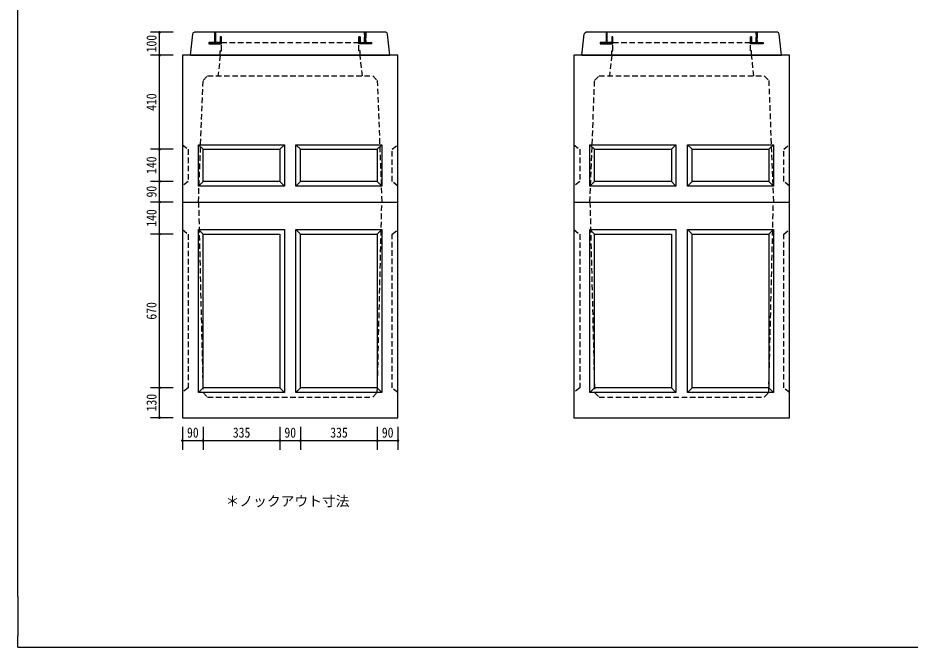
# Model space of a CAD drawing. Units: millimetres, scale not verified. Extents: x -3704 to 3796, y -2790 to 2696.
# Drawn here: x -3704 to 189, y -2790 to -47 of the extents above; entities that cross this region are included whole.
import ezdxf
from ezdxf.enums import TextEntityAlignment as Align

# ---------------------------------------------------------------- set-up
doc = ezdxf.new("R2010")
doc.units = ezdxf.units.MM
doc.header["$LTSCALE"] = 20
doc.linetypes.add('DASHED1', pattern=[1.8, 1.2, -0.6])
doc.layers.add('0-0_レイヤ_1', color=7, linetype='Continuous')
doc.layers.add('0-9_レイヤ10', color=7, linetype='Continuous')
doc.styles.add('HG丸ｺﾞｼｯｸM-PRO', font='')
doc.styles.add('ＭＳ ゴシック', font='')
doc.styles.get('HG丸ｺﾞｼｯｸM-PRO').set_extended_font_data('HG丸ｺﾞｼｯｸM-PRO')
doc.styles.get('ＭＳ ゴシック').set_extended_font_data('MS Gothic')

msp = doc.modelspace()

# ---------------------------------------------------------------- hatches: boundary and pattern name
at = {"layer": '0-9_レイヤ10'}
for points in [[(-3080.12, -110, 1), (-3092.12, -110, 1)], [(-3080.12, -210, 1), (-3092.12, -210, 1)], [(-3080.12, -620, 1), (-3092.12, -620, 1)], [(-3080.12, -760, 1), (-3092.12, -760, 1)], [(-3080.12, -850, 1), (-3092.12, -850, 1)], [(-3080.12, -990, 1), (-3092.12, -990, 1)], [(-3080.12, -1660, 1), (-3092.12, -1660, 1)], [(-3080.12, -1790, 1), (-3092.12, -1790, 1)], [(-2980.12, -1890, 1), (-2992.12, -1890, 1)], [(-2890.12, -1890, 1), (-2902.12, -1890, 1)], [(-2555.12, -1890, 1), (-2567.12, -1890, 1)], [(-2465.12, -1890, 1), (-2477.12, -1890, 1)], [(-2130.12, -1890, 1), (-2142.12, -1890, 1)], [(-2040.12, -1890, 1), (-2052.12, -1890, 1)]]:
    msp.add_hatch(color=256, dxfattribs=at).paths.add_polyline_path(points)

# ---------------------------------------------------------------- linework, layer by layer
at = {"layer": '0-0_レイヤ_1'}
for p, q in [((-3704.12, -2568.82), (-3704.12, 2646.47)), ((-2098.62, -110), (-2933.62, -110)), ((-2846.12, -112), (-2841.12, -112)), ((-2846.12, -114), (-2841.12, -114)), ((-2846.12, -116), (-2841.12, -116)), ((-2191.12, -112), (-2186.12, -112)), ((-2191.12, -114), (-2186.12, -114)), ((-2191.12, -116), (-2186.12, -116)), ((-390.62, -110), (-1225.62, -110)), ((-1138.12, -112), (-1133.12, -112)), ((-1138.12, -114), (-1133.12, -114)), ((-1138.12, -116), (-1133.12, -116)), ((-483.12, -112), (-478.12, -112)), ((-483.12, -114), (-478.12, -114)), ((-483.12, -116), (-478.12, -116)), ((-2951.12, -210), (-2941.12, -117.5)), ((-2846.12, -118), (-2841.12, -118)), ((-2846.12, -120), (-2841.12, -120)), ((-2846.12, -122), (-2841.12, -122)), ((-2846.12, -124), (-2841.12, -124)), ((-2846.12, -126), (-2841.12, -126)), ((-2846.12, -128), (-2841.12, -128)), ((-2846.12, -130), (-2841.12, -130)), ((-2846.12, -132), (-2841.12, -132)), ((-2846.12, -134), (-2841.12, -134)), ((-2846.12, -136), (-2841.12, -136)), ((-2846.12, -138), (-2841.12, -138)), ((-2846.12, -140), (-2841.12, -140)), ((-2846.12, -142), (-2841.12, -142)), ((-2846.12, -144), (-2841.12, -144)), ((-2846.12, -146), (-2841.12, -146)), ((-2846.12, -148), (-2841.12, -148)), ((-2846.12, -150), (-2841.12, -150)), ((-2846.12, -152), (-2841.12, -152)), ((-2846.12, -154), (-2841.12, -154)), ((-2821.12, -130), (-2816.12, -130)), ((-2821.12, -132), (-2816.12, -132)), ((-2821.12, -134), (-2816.12, -134)), ((-2821.12, -136), (-2816.12, -136)), ((-2821.12, -138), (-2816.12, -138)), ((-2821.12, -140), (-2816.12, -140)), ((-2821.12, -142), (-2816.12, -142)), ((-2821.12, -144), (-2816.12, -144)), ((-2821.12, -146), (-2816.12, -146)), ((-2821.12, -148), (-2816.12, -148)), ((-2821.12, -150), (-2816.12, -150)), ((-2821.12, -152), (-2816.12, -152)), ((-2821.12, -154), (-2816.12, -154)), ((-2216.12, -130), (-2211.12, -130)), ((-2216.12, -132), (-2211.12, -132)), ((-2216.12, -134), (-2211.12, -134)), ((-2216.12, -136), (-2211.12, -136)), ((-2216.12, -138), (-2211.12, -138)), ((-2216.12, -140), (-2211.12, -140)), ((-2216.12, -142), (-2211.12, -142)), ((-2216.12, -144), (-2211.12, -144)), ((-2216.12, -146), (-2211.12, -146)), ((-2216.12, -148), (-2211.12, -148)), ((-2216.12, -150), (-2211.12, -150)), ((-2216.12, -152), (-2211.12, -152)), ((-2216.12, -154), (-2211.12, -154)), ((-2191.12, -118), (-2186.12, -118)), ((-2191.12, -120), (-2186.12, -120)), ((-2191.12, -122), (-2186.12, -122)), ((-2191.12, -124), (-2186.12, -124)), ((-2191.12, -126), (-2186.12, -126)), ((-2191.12, -128), (-2186.12, -128)), ((-2191.12, -130), (-2186.12, -130)), ((-2191.12, -132), (-2186.12, -132)), ((-2191.12, -134), (-2186.12, -134)), ((-2191.12, -136), (-2186.12, -136)), ((-2191.12, -138), (-2186.12, -138)), ((-2191.12, -140), (-2186.12, -140)), ((-2191.12, -142), (-2186.12, -142)), ((-2191.12, -144), (-2186.12, -144)), ((-2191.12, -146), (-2186.12, -146)), ((-2191.12, -148), (-2186.12, -148)), ((-2191.12, -150), (-2186.12, -150)), ((-2191.12, -152), (-2186.12, -152)), ((-2191.12, -154), (-2186.12, -154)), ((-1243.12, -210), (-1233.12, -117.5)), ((-1138.12, -118), (-1133.12, -118)), ((-1138.12, -120), (-1133.12, -120)), ((-1138.12, -122), (-1133.12, -122)), ((-1138.12, -124), (-1133.12, -124)), ((-1138.12, -126), (-1133.12, -126)), ((-1138.12, -128), (-1133.12, -128)), ((-1138.12, -130), (-1133.12, -130)), ((-1138.12, -132), (-1133.12, -132)), ((-1138.12, -134), (-1133.12, -134)), ((-1138.12, -136), (-1133.12, -136)), ((-1138.12, -138), (-1133.12, -138)), ((-1138.12, -140), (-1133.12, -140)), ((-1138.12, -142), (-1133.12, -142)), ((-1138.12, -144), (-1133.12, -144)), ((-1138.12, -146), (-1133.12, -146)), ((-1138.12, -148), (-1133.12, -148)), ((-1138.12, -150), (-1133.12, -150)), ((-1138.12, -152), (-1133.12, -152)), ((-1138.12, -154), (-1133.12, -154)), ((-1113.12, -130), (-1108.12, -130)), ((-1113.12, -132), (-1108.12, -132)), ((-1113.12, -134), (-1108.12, -134)), ((-1113.12, -136), (-1108.12, -136)), ((-1113.12, -138), (-1108.12, -138)), ((-1113.12, -140), (-1108.12, -140)), ((-1113.12, -142), (-1108.12, -142)), ((-1113.12, -144), (-1108.12, -144)), ((-1113.12, -146), (-1108.12, -146)), ((-1113.12, -148), (-1108.12, -148)), ((-1113.12, -150), (-1108.12, -150)), ((-1113.12, -152), (-1108.12, -152)), ((-1113.12, -154), (-1108.12, -154)), ((-508.12, -130), (-503.12, -130)), ((-508.12, -132), (-503.12, -132)), ((-508.12, -134), (-503.12, -134)), ((-508.12, -136), (-503.12, -136)), ((-508.12, -138), (-503.12, -138)), ((-508.12, -140), (-503.12, -140)), ((-508.12, -142), (-503.12, -142)), ((-508.12, -144), (-503.12, -144)), ((-508.12, -146), (-503.12, -146)), ((-508.12, -148), (-503.12, -148)), ((-508.12, -150), (-503.12, -150)), ((-508.12, -152), (-503.12, -152)), ((-508.12, -154), (-503.12, -154)), ((-483.12, -118), (-478.12, -118)), ((-483.12, -120), (-478.12, -120)), ((-483.12, -122), (-478.12, -122)), ((-483.12, -124), (-478.12, -124)), ((-483.12, -126), (-478.12, -126)), ((-483.12, -128), (-478.12, -128)), ((-483.12, -130), (-478.12, -130)), ((-483.12, -132), (-478.12, -132)), ((-483.12, -134), (-478.12, -134)), ((-483.12, -136), (-478.12, -136)), ((-483.12, -138), (-478.12, -138)), ((-483.12, -140), (-478.12, -140)), ((-483.12, -142), (-478.12, -142)), ((-483.12, -144), (-478.12, -144)), ((-483.12, -146), (-478.12, -146)), ((-483.12, -148), (-478.12, -148)), ((-483.12, -150), (-478.12, -150)), ((-483.12, -152), (-478.12, -152)), ((-483.12, -154), (-478.12, -154)), ((-2871.12, -156), (-2821.12, -156)), ((-2871.12, -158), (-2821.12, -158)), ((-2871.12, -160), (-2821.12, -160)), ((-2821.12, -156), (-2816.12, -156)), ((-2821.12, -158), (-2816.12, -158)), ((-2821.12, -160), (-2816.12, -160)), ((-2216.12, -156), (-2161.12, -156)), ((-2216.12, -158), (-2161.12, -158)), ((-1163.12, -156), (-1113.12, -156)), ((-1163.12, -158), (-1113.12, -158)), ((-1163.12, -160), (-1113.12, -160)), ((-1113.12, -156), (-1108.12, -156)), ((-1113.12, -158), (-1108.12, -158)), ((-1113.12, -160), (-1108.12, -160)), ((-508.12, -156), (-453.12, -156)), ((-508.12, -158), (-453.12, -158)), ((-2046.12, -210), (-2986.12, -210)), ((-2986.12, -210), (-2986.12, -1790)), ((-2046.12, -1790), (-2046.12, -210)), ((-338.12, -210), (-1278.12, -210)), ((-1278.12, -210), (-1278.12, -1790)), ((-338.12, -1790), (-338.12, -210)), ((-2896.12, -620), (-2916.12, -600)), ((-2916.12, -600), (-2541.12, -600)), ((-2916.12, -780), (-2916.12, -600)), ((-2896.12, -620), (-2561.12, -620)), ((-2896.12, -760), (-2896.12, -620)), ((-2541.12, -600), (-2561.12, -620)), ((-2561.12, -620), (-2561.12, -760)), ((-2541.12, -600), (-2541.12, -780)), ((-2491.12, -600), (-2471.12, -620)), ((-2491.12, -600), (-2116.12, -600)), ((-2491.12, -780), (-2491.12, -600)), ((-2471.12, -620), (-2136.12, -620)), ((-2471.12, -760), (-2471.12, -620)), ((-2136.12, -620), (-2116.12, -600)), ((-2136.12, -620), (-2136.12, -760)), ((-2116.12, -600), (-2116.12, -780)), ((-1188.12, -620), (-1208.12, -600)), ((-1208.12, -600), (-833.12, -600)), ((-1208.12, -780), (-1208.12, -600)), ((-1188.12, -620), (-853.12, -620)), ((-1188.12, -760), (-1188.12, -620)), ((-833.12, -600), (-853.12, -620)), ((-853.12, -620), (-853.12, -760)), ((-833.12, -600), (-833.12, -780)), ((-783.12, -600), (-763.12, -620)), ((-783.12, -600), (-408.12, -600)), ((-783.12, -780), (-783.12, -600)), ((-763.12, -620), (-428.12, -620)), ((-763.12, -760), (-763.12, -620)), ((-428.12, -620), (-408.12, -600)), ((-428.12, -620), (-428.12, -760)), ((-408.12, -600), (-408.12, -780)), ((-2896.12, -760), (-2916.12, -780)), ((-2561.12, -760), (-2896.12, -760)), ((-2541.12, -780), (-2561.12, -760)), ((-2491.12, -780), (-2471.12, -760)), ((-2136.12, -760), (-2471.12, -760)), ((-2116.12, -780), (-2136.12, -760)), ((-1188.12, -760), (-1208.12, -780)), ((-853.12, -760), (-1188.12, -760)), ((-833.12, -780), (-853.12, -760)), ((-783.12, -780), (-763.12, -760)), ((-428.12, -760), (-763.12, -760)), ((-408.12, -780), (-428.12, -760)), ((-2541.12, -780), (-2916.12, -780)), ((-2116.12, -780), (-2491.12, -780)), ((-833.12, -780), (-1208.12, -780)), ((-408.12, -780), (-783.12, -780)), ((-2986.12, -850), (-2046.12, -850)), ((-1278.12, -850), (-338.12, -850)), ((-2896.12, -990), (-2916.12, -970)), ((-2916.12, -970), (-2541.12, -970)), ((-2916.12, -1680), (-2916.12, -970)), ((-2541.12, -970), (-2541.12, -1680)), ((-2491.12, -970), (-2471.12, -990)), ((-2491.12, -970), (-2116.12, -970)), ((-2491.12, -1680), (-2491.12, -970)), ((-2116.12, -970), (-2136.12, -990)), ((-2116.12, -970), (-2116.12, -1680)), ((-1188.12, -990), (-1208.12, -970)), ((-1208.12, -970), (-833.12, -970)), ((-1208.12, -1680), (-1208.12, -970)), ((-833.12, -970), (-833.12, -1680)), ((-783.12, -970), (-763.12, -990)), ((-783.12, -970), (-408.12, -970)), ((-783.12, -1680), (-783.12, -970)), ((-408.12, -970), (-428.12, -990)), ((-408.12, -970), (-408.12, -1680)), ((-2896.12, -990), (-2561.12, -990)), ((-2896.12, -1660), (-2896.12, -990)), ((-2561.12, -990), (-2561.12, -1660)), ((-2471.12, -990), (-2136.12, -990)), ((-2471.12, -1660), (-2471.12, -990)), ((-2136.12, -990), (-2136.12, -1660)), ((-1188.12, -990), (-853.12, -990)), ((-1188.12, -1660), (-1188.12, -990)), ((-853.12, -990), (-853.12, -1660)), ((-763.12, -990), (-428.12, -990)), ((-763.12, -1660), (-763.12, -990)), ((-428.12, -990), (-428.12, -1660)), ((-2916.12, -1680), (-2896.12, -1660)), ((-2561.12, -1660), (-2896.12, -1660)), ((-2541.12, -1680), (-2561.12, -1660)), ((-2491.12, -1680), (-2471.12, -1660)), ((-2136.12, -1660), (-2471.12, -1660)), ((-2116.12, -1680), (-2136.12, -1660)), ((-1208.12, -1680), (-1188.12, -1660)), ((-853.12, -1660), (-1188.12, -1660)), ((-833.12, -1680), (-853.12, -1660)), ((-783.12, -1680), (-763.12, -1660)), ((-428.12, -1660), (-763.12, -1660)), ((-408.12, -1680), (-428.12, -1660)), ((-2541.12, -1680), (-2916.12, -1680)), ((-2116.12, -1680), (-2491.12, -1680)), ((-833.12, -1680), (-1208.12, -1680)), ((-408.12, -1680), (-783.12, -1680)), ((-2986.12, -1790), (-2046.12, -1790)), ((-1278.12, -1790), (-338.12, -1790)), ((-3704.12, -2568.82), (-3704.12, -2740.32)), ((-3704.12, -2790.32), (-3704.12, -2740.32)), ((-3704.12, -2790.32), (-3532.94, -2790.32))]:
    msp.add_line(p, q, dxfattribs=at)
at = {"layer": '0-0_レイヤ_1', "linetype": 'DASHED1'}
for p, q in [((-2816.12, -155), (-2216.12, -155)), ((-1108.12, -155), (-508.12, -155)), ((-2821.12, -210), (-2831.12, -300)), ((-2201.12, -300), (-2211.12, -210)), ((-1113.12, -210), (-1123.12, -300)), ((-493.12, -300), (-503.12, -210)), ((-2896.12, -320), (-2876.12, -300)), ((-2876.12, -300), (-2156.12, -300)), ((-2156.12, -300), (-2136.12, -320)), ((-1188.12, -320), (-1168.12, -300)), ((-1168.12, -300), (-448.12, -300)), ((-448.12, -300), (-428.12, -320)), ((-2916.12, -850), (-2896.12, -320)), ((-2136.12, -320), (-2116.12, -850)), ((-1208.12, -850), (-1188.12, -320)), ((-428.12, -320), (-408.12, -850)), ((-2986.12, -600), (-2961.12, -620)), ((-2961.12, -620), (-2961.12, -760)), ((-2071.12, -620), (-2046.12, -600)), ((-2071.12, -760), (-2071.12, -620)), ((-1278.12, -600), (-1253.12, -620)), ((-1253.12, -620), (-1253.12, -760)), ((-363.12, -620), (-338.12, -600)), ((-363.12, -760), (-363.12, -620)), ((-2961.12, -760), (-2986.12, -780)), ((-2046.12, -780), (-2071.12, -760)), ((-1253.12, -760), (-1278.12, -780)), ((-338.12, -780), (-363.12, -760)), ((-2916.12, -850), (-2896.12, -1680)), ((-2136.12, -1680), (-2116.12, -850)), ((-1208.12, -850), (-1188.12, -1680)), ((-428.12, -1680), (-408.12, -850)), ((-2986.12, -970), (-2961.12, -990)), ((-2071.12, -990), (-2046.12, -970)), ((-1278.12, -970), (-1253.12, -990)), ((-363.12, -990), (-338.12, -970)), ((-2961.12, -990), (-2961.12, -1660)), ((-2071.12, -1660), (-2071.12, -990)), ((-1253.12, -990), (-1253.12, -1660)), ((-363.12, -1660), (-363.12, -990)), ((-2961.12, -1660), (-2986.12, -1680)), ((-2046.12, -1680), (-2071.12, -1660)), ((-1253.12, -1660), (-1278.12, -1680)), ((-338.12, -1680), (-363.12, -1660)), ((-2896.12, -1680), (-2876.12, -1700)), ((-2876.12, -1700), (-2156.12, -1700)), ((-2156.12, -1700), (-2136.12, -1680)), ((-1188.12, -1680), (-1168.12, -1700)), ((-1168.12, -1700), (-448.12, -1700)), ((-448.12, -1700), (-428.12, -1680))]:
    msp.add_line(p, q, dxfattribs=at)
at = {"layer": '0-0_レイヤ_1'}
for points in [[(-2941.12, -117.5), (-2939.11, -112.18), (-2933.62, -110)], [(-2841.12, -155), (-2841.12, -110), (-2846.12, -110), (-2846.12, -155)], [(-2091.12, -117.5), (-2093.57, -111.85), (-2098.62, -110)], [(-1233.12, -117.5), (-1231.11, -112.18), (-1225.62, -110)], [(-1133.12, -155), (-1133.12, -110), (-1138.12, -110), (-1138.12, -155)], [(-383.12, -117.5), (-385.57, -111.85), (-390.62, -110)], [(-2951.12, -210), (-2081.12, -210), (-2091.12, -117.5)], [(-2821.12, -155), (-2871.12, -155), (-2871.12, -160), (-2821.12, -160)], [(-1243.12, -210), (-373.12, -210), (-383.12, -117.5)], [(-1113.12, -155), (-1163.12, -155), (-1163.12, -160), (-1113.12, -160)], [(-3532.94, -2790.32), (3545.88, -2790.32), (3795.88, -2790.32), (3795.88, -2740.32)]]:
    msp.add_lwpolyline(points, dxfattribs=at)
at = {"layer": '0-0_レイヤ_1', "linetype": 'DASHED1'}
for points in [[(-2821.12, -210), (-2821.12, -190), (-2816.12, -190), (-2816.12, -130), (-2821.12, -130), (-2821.12, -155), (-2841.12, -155), (-2841.12, -110), (-2846.12, -110), (-2846.12, -155), (-2871.12, -155), (-2871.12, -160), (-2816.12, -160)], [(-2211.12, -210), (-2211.12, -190), (-2216.12, -190), (-2216.12, -130), (-2211.12, -130), (-2211.12, -155), (-2191.12, -155), (-2191.12, -110), (-2186.12, -110), (-2186.12, -155), (-2161.12, -155), (-2161.12, -160), (-2216.12, -160)], [(-1113.12, -210), (-1113.12, -190), (-1108.12, -190), (-1108.12, -130), (-1113.12, -130), (-1113.12, -155), (-1133.12, -155), (-1133.12, -110), (-1138.12, -110), (-1138.12, -155), (-1163.12, -155), (-1163.12, -160), (-1108.12, -160)], [(-503.12, -210), (-503.12, -190), (-508.12, -190), (-508.12, -130), (-503.12, -130), (-503.12, -155), (-483.12, -155), (-483.12, -110), (-478.12, -110), (-478.12, -155), (-453.12, -155), (-453.12, -160), (-508.12, -160)]]:
    msp.add_lwpolyline(points, dxfattribs=at)
at = {"layer": '0-0_レイヤ_1'}
for points in [[(-2191.12, -155), (-2186.12, -155), (-2186.12, -110), (-2191.12, -110)], [(-483.12, -155), (-478.12, -155), (-478.12, -110), (-483.12, -110)], [(-2816.12, -160), (-2816.12, -130), (-2821.12, -130), (-2821.12, -160)], [(-2216.12, -155), (-2211.12, -155), (-2211.12, -130), (-2216.12, -130)], [(-2216.12, -155), (-2161.12, -155), (-2161.12, -160), (-2216.12, -160)], [(-1108.12, -160), (-1108.12, -130), (-1113.12, -130), (-1113.12, -160)], [(-508.12, -155), (-503.12, -155), (-503.12, -130), (-508.12, -130)], [(-508.12, -155), (-453.12, -155), (-453.12, -160), (-508.12, -160)]]:
    msp.add_lwpolyline(points, close=True, dxfattribs=at)
at = {"layer": '0-9_レイヤ10'}
for p, q in [((-3026.12, -110), (-3126.12, -110)), ((-3086.12, -210), (-3086.12, -110)), ((-3026.12, -210), (-3126.12, -210)), ((-3086.12, -620), (-3086.12, -210)), ((-3026.12, -620), (-3126.12, -620)), ((-3086.12, -760), (-3086.12, -620)), ((-3026.12, -760), (-3126.12, -760)), ((-3086.12, -850), (-3086.12, -760)), ((-3026.12, -850), (-3126.12, -850)), ((-3086.12, -990), (-3086.12, -850)), ((-3026.12, -990), (-3126.12, -990)), ((-3086.12, -1660), (-3086.12, -990)), ((-3026.12, -1660), (-3126.12, -1660)), ((-3086.12, -1790), (-3086.12, -1660)), ((-3026.12, -1790), (-3126.12, -1790)), ((-2986.12, -1830), (-2986.12, -1930)), ((-2896.12, -1830), (-2896.12, -1930)), ((-2561.12, -1830), (-2561.12, -1930)), ((-2471.12, -1830), (-2471.12, -1930)), ((-2136.12, -1830), (-2136.12, -1930)), ((-2046.12, -1830), (-2046.12, -1930)), ((-2986.12, -1890), (-2896.12, -1890)), ((-2896.12, -1890), (-2561.12, -1890)), ((-2561.12, -1890), (-2471.12, -1890)), ((-2471.12, -1890), (-2136.12, -1890)), ((-2136.12, -1890), (-2046.12, -1890))]:
    msp.add_line(p, q, dxfattribs=at)

# ---------------------------------------------------------------- texts
at = {"layer": '0-9_レイヤ10', "style": 'ＭＳ ゴシック', "width": 0.85}
for s, p in [('100', (-3086.12, -197.5)), ('410', (-3086.12, -452.5)), ('140', (-3086.12, -727.5)), ('90', (-3086.12, -830)), ('140', (-3086.12, -957.5)), ('670', (-3086.12, -1362.5)), ('130', (-3086.12, -1762.5))]:
    msp.add_text(s, height=43.99, rotation=90, dxfattribs=at).set_placement(p, align=Align.BOTTOM_LEFT)
for s, p in [('90', (-2966.12, -1890)), ('335', (-2766.12, -1890)), ('90', (-2541.12, -1890)), ('335', (-2341.12, -1890)), ('90', (-2116.12, -1890))]:
    msp.add_text(s, height=43.99, dxfattribs=at).set_placement(p, align=Align.BOTTOM_LEFT)
at = {"layer": '0-9_レイヤ10', "style": 'HG丸ｺﾞｼｯｸM-PRO'}
msp.add_text('＊ノックアウト寸法', height=43.99, dxfattribs=at).set_placement((-2797.61, -2188.9), align=Align.BOTTOM_LEFT)

doc.saveas('drawing.dxf')
